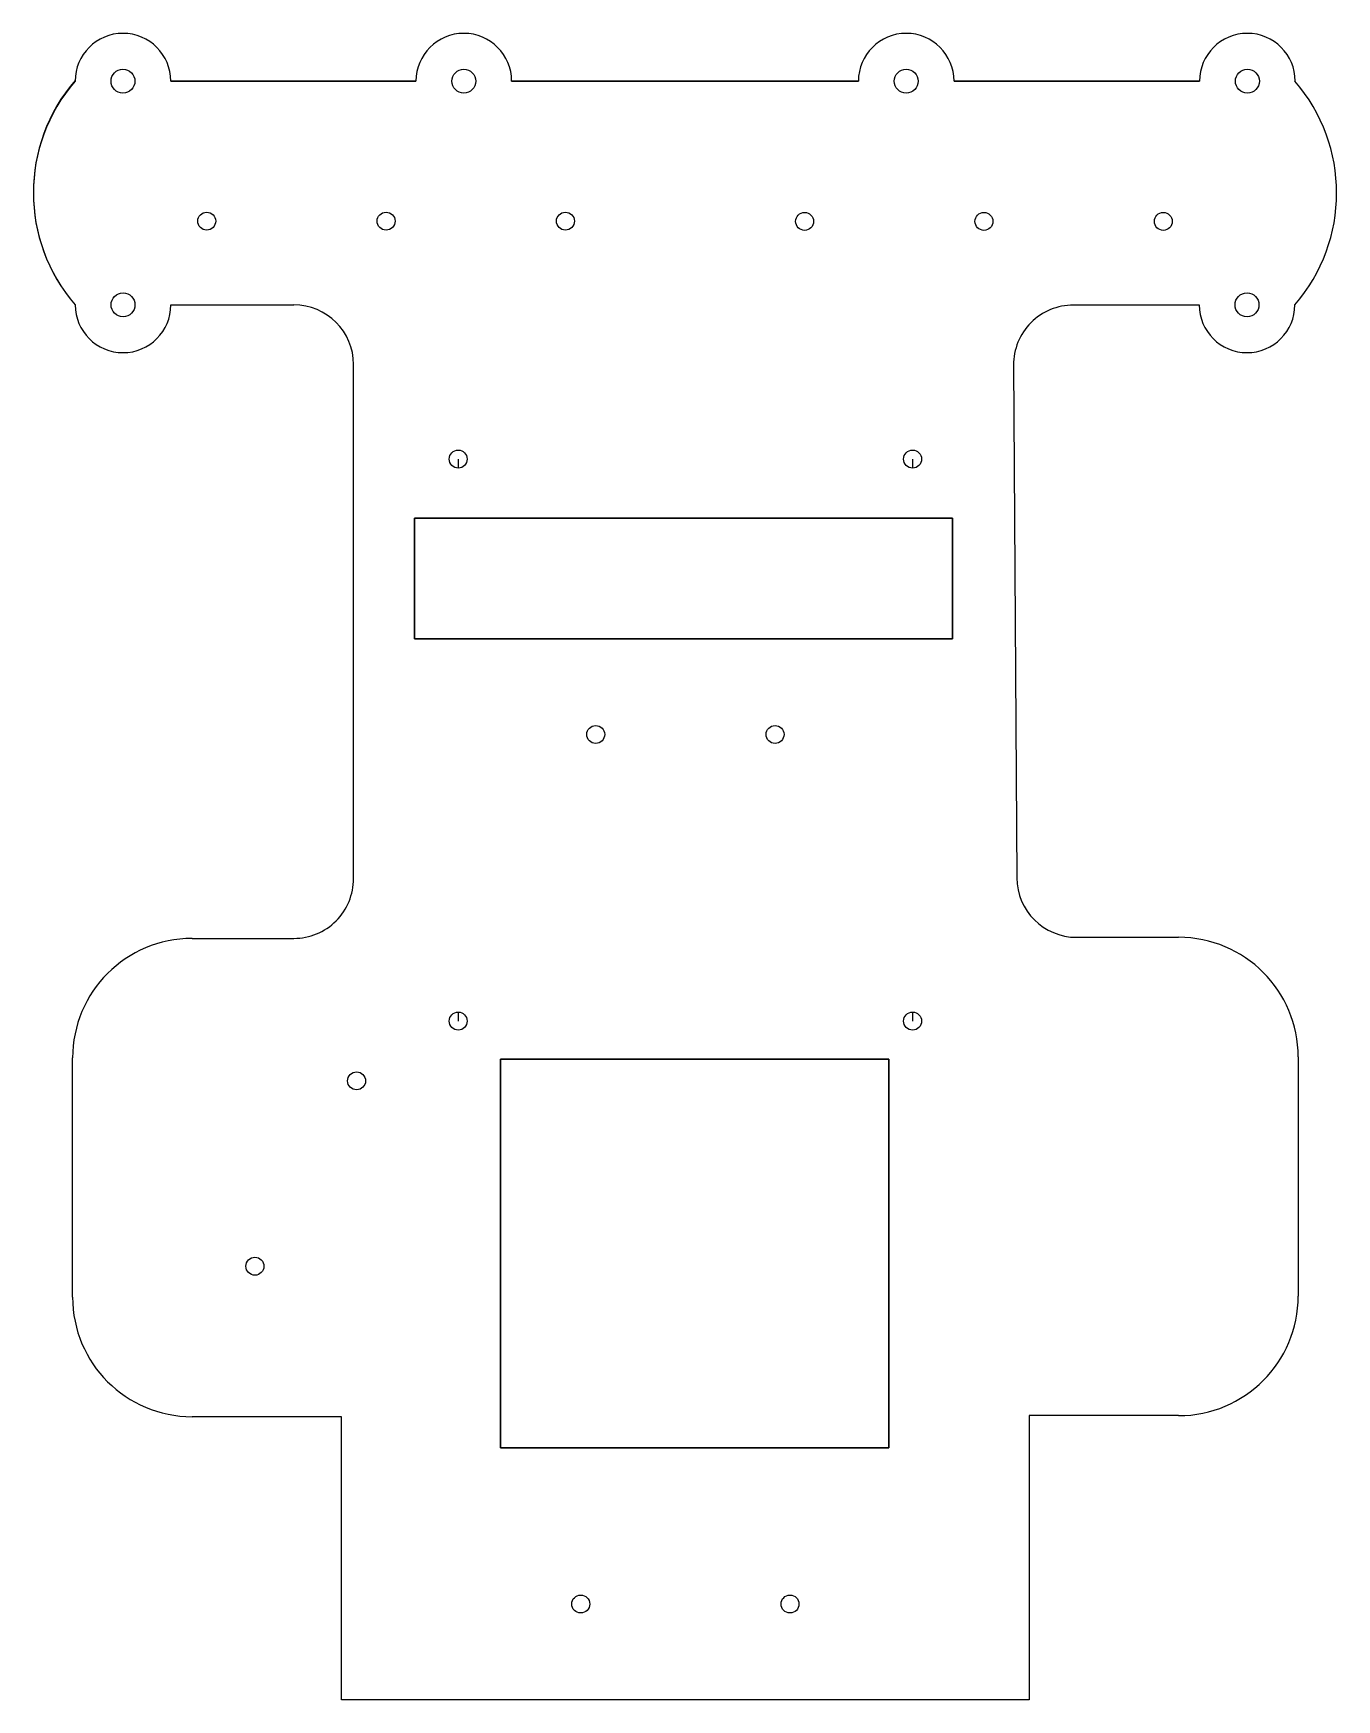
# Model space of a CAD drawing. Header units: millimetres. Extents: x -109 to 109, y -148 to 131.
import ezdxf

# ---------------------------------------------------------------- set-up
doc = ezdxf.new("R2010")
doc.units = ezdxf.units.MM
doc.layers.get('0').update_dxf_attribs({"linetype": 'CONTINUOUS'})

msp = doc.modelspace()

# ---------------------------------------------------------------- linework, layer by layer
for p, q in [((-102.07, 123.21), (-102.06, 123.21)), ((-102.06, 123.21), (-102.07, 123.21)), ((-86.07, 123.21), (-45.06, 123.21)), ((-86.07, 123.21), (-45.06, 123.21)), ((-45.06, 123.21), (-86.07, 123.21)), ((-29.06, 123.21), (28.94, 123.21)), ((28.94, 123.21), (-29.06, 123.21)), ((-29.06, 123.21), (28.94, 123.21)), ((44.94, 123.21), (86, 123.21)), ((86, 123.21), (44.94, 123.21)), ((44.94, 123.21), (86, 123.21)), ((101.94, 123.21), (102, 123.21)), ((102, 123.21), (101.94, 123.21)), ((-86.06, 85.8), (-65.5, 85.8)), ((85.94, 85.76), (64.89, 85.76)), ((-55.5, -10.17), (-55.5, 75.8)), ((54.9, 75.69), (55.44, -10.05)), ((-38, 60), (-38, 58.5)), ((38, 60), (38, 58.5)), ((44.68, 50.11), (-45.32, 50.11)), ((-45.32, 50.11), (-45.32, 29.94)), ((44.68, 29.94), (44.68, 50.11)), ((-45.32, 29.94), (44.68, 29.94)), ((-82.5, -20.17), (-65.5, -20.17)), ((65.44, -19.99), (82.5, -19.99)), ((-38, -32.5), (-38, -34)), ((38, -32.5), (38, -34)), ((-102.5, -80.17), (-102.5, -40.17)), ((-30.93, -40.38), (-30.93, -105.38)), ((34.01, -40.38), (-30.93, -40.38)), ((34.01, -105.38), (34.01, -40.38)), ((102.5, -39.99), (102.5, -79.99)), ((-57.5, -100.17), (-82.5, -100.17)), ((-57.5, -147.5), (-57.5, -100.17)), ((57.5, -99.99), (57.5, -147.5)), ((82.5, -99.99), (57.5, -99.99)), ((-30.93, -105.38), (34.01, -105.38)), ((57.5, -147.5), (-57.5, -147.5))]:
    msp.add_line(p, q)
for points in [[(-45.32, 50.11), (44.68, 50.11), (44.68, 29.94), (-45.32, 29.94)], [(-30.93, -40.38), (34.01, -40.38), (34.01, -105.38), (-30.93, -105.38)]]:
    msp.add_lwpolyline(points, close=True)
for centre, radius in [((-94.07, 123.21), 2), ((-37.06, 123.21), 2), ((36.94, 123.21), 2), ((94, 123.21), 2), ((-80.06, 99.8), 1.5), ((-50.06, 99.8), 1.5), ((-20.06, 99.8), 1.5), ((19.94, 99.76), 1.5), ((49.94, 99.76), 1.5), ((79.94, 99.76), 1.5), ((-94.06, 85.8), 2), ((93.94, 85.8), 2), ((-38, 60), 1.5), ((38, 60), 1.5), ((-15, 13.94), 1.5), ((15, 13.94), 1.5), ((-38, -34), 1.5), ((38, -34), 1.5), ((-55, -44), 1.5), ((-72, -75), 1.5), ((-17.5, -131.5), 1.5), ((17.5, -131.5), 1.5)]:
    msp.add_circle(centre, radius)
for centre, radius, start, end in [((-94.07, 123.21), 8, 0, 180), ((-37.06, 123.21), 8, 0, 180), ((36.94, 123.21), 8, 0, 180), ((94, 123.21), 8, 0, 180), ((-80.4, 104.57), 28.66, 139.0948, 220.9052), ((-80.57, 104.51), 28.49, 138.9674, 221.0326), ((80.44, 104.51), 28.49, -41.0326, 41.0326), ((-94.06, 85.8), 8, -180, 0), ((-65.5, 75.8), 10, 0.0027, 90), ((64.89, 75.76), 10, 90, 180.3622), ((93.94, 85.8), 8, -180, 0), ((-65.5, -10.17), 10, -90, 0.0027), ((65.44, -9.99), 10, 180.3622, 270), ((-82.5, -40.17), 20, 90, 180), ((82.5, -39.99), 20, 0, 90), ((-82.5, -80.17), 20, 180, 270), ((82.5, -79.99), 20, -90, 0)]:
    msp.add_arc(centre, radius, start, end)

doc.saveas('drawing.dxf')
